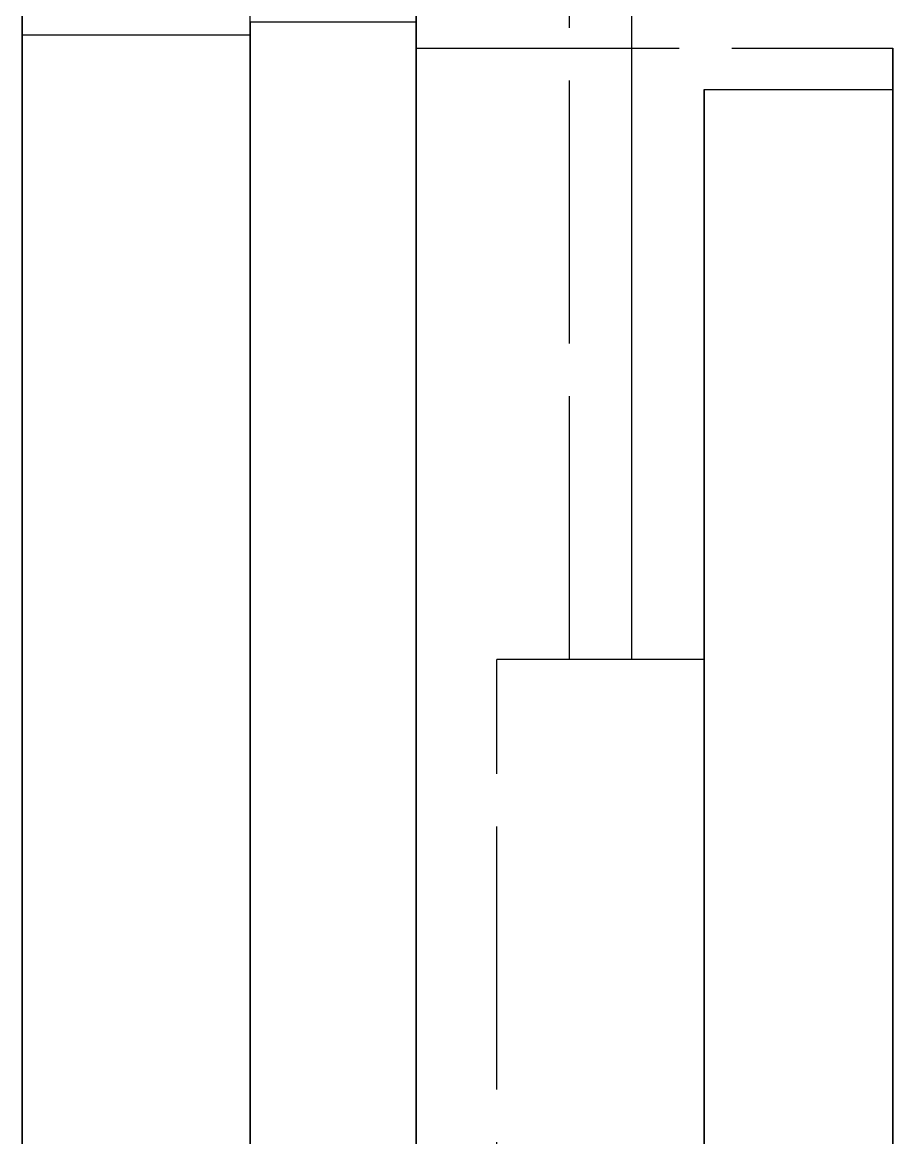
# Model space of a CAD drawing. Header units: millimetres. Extents: x -13 to 272, y -50 to 160.
# Drawn here: x 83.88 to 88.08, y 19.09 to 24.47 of the extents above; entities that cross this region are included whole.
import ezdxf

# ---------------------------------------------------------------- set-up
doc = ezdxf.new("R2010")
doc.units = ezdxf.units.MM
doc.linetypes.add('DASHED', pattern=[1.524, 1.27, -0.254])
doc.layers.add('HIDDEN', color=8, linetype='DASHED')
doc.layers.add('VISIBLE', color=7, linetype='CONTINUOUS')

msp = doc.modelspace()

# ---------------------------------------------------------------- linework, layer by layer
at = {"layer": 'HIDDEN'}
for points in [[(86.815, 28.935), (86.815, 21.395)], [(86.515, 21.395), (86.515, 28.635)], [(86.515, 21.395), (86.515, 28.635)], [(83.875, 24.40702), (83.875, 28.495)], [(84.975, 24.40702), (84.975, 28.495)], [(84.975, 24.40702), (84.975, 28.495)], [(83.875, 24.72071), (83.875, 24.36643), (83.875, 24.01214), (83.875, 23.65786), (83.875, 23.30357), (83.875, 22.94929), (83.875, 22.595), (83.875, 22.24071), (83.875, 21.88643), (83.875, 21.53214), (83.875, 21.17786), (83.875, 20.82357), (83.875, 20.46929), (83.875, 20.115), (83.875, 19.76071), (83.875, 19.40643), (83.875, 19.05214)], [(83.875, 18.97532), (83.875, 19.13659), (83.875, 19.29786), (83.875, 19.45913), (83.875, 19.6204), (83.875, 19.78167), (83.875, 19.94294), (83.875, 20.10421), (83.875, 20.26548), (83.875, 20.42675), (83.875, 20.58802), (83.875, 20.74929), (83.875, 20.91056), (83.875, 21.07183), (83.875, 21.2331), (83.875, 21.39437), (83.875, 21.55563), (83.875, 21.7169), (83.875, 21.87817), (83.875, 22.03944), (83.875, 22.20071), (83.875, 22.36198), (83.875, 22.52325), (83.875, 22.68452), (83.875, 22.84579), (83.875, 23.00706), (83.875, 23.16833), (83.875, 23.3296), (83.875, 23.49087), (83.875, 23.65214), (83.875, 23.81341), (83.875, 23.97468), (83.875, 24.13595), (83.875, 24.29722), (83.875, 24.45849), (83.875, 24.61976)], [(83.875, 24.61976), (83.875, 24.29722), (83.875, 23.97468), (83.875, 23.65214), (83.875, 23.3296), (83.875, 23.00706), (83.875, 22.68452), (83.875, 22.36198), (83.875, 22.03944), (83.875, 21.7169), (83.875, 21.39437), (83.875, 21.07183), (83.875, 20.74929), (83.875, 20.42675), (83.875, 20.10421), (83.875, 19.78167), (83.875, 19.45913), (83.875, 19.13659), (83.875, 18.81405)], [(85.775, 18.97532), (85.775, 19.13659), (85.775, 19.29786), (85.775, 19.45913), (85.775, 19.6204), (85.775, 19.78167), (85.775, 19.94294), (85.775, 20.10421), (85.775, 20.26548), (85.775, 20.42675), (85.775, 20.58802), (85.775, 20.74929), (85.775, 20.91056), (85.775, 21.07183), (85.775, 21.2331), (85.775, 21.39437), (85.775, 21.55563), (85.775, 21.7169), (85.775, 21.87817), (85.775, 22.03944), (85.775, 22.20071), (85.775, 22.36198), (85.775, 22.52325), (85.775, 22.68452), (85.775, 22.84579), (85.775, 23.00706), (85.775, 23.16833), (85.775, 23.3296), (85.775, 23.49087), (85.775, 23.65214), (85.775, 23.81341), (85.775, 23.97468), (85.775, 24.13595), (85.775, 24.29722), (85.775, 24.45849), (85.775, 24.61976)], [(85.775, 24.61976), (85.775, 24.29722), (85.775, 23.97468), (85.775, 23.65214), (85.775, 23.3296), (85.775, 23.00706), (85.775, 22.68452), (85.775, 22.36198), (85.775, 22.03944), (85.775, 21.7169), (85.775, 21.39437), (85.775, 21.07183), (85.775, 20.74929), (85.775, 20.42675), (85.775, 20.10421), (85.775, 19.78167), (85.775, 19.45913), (85.775, 19.13659), (85.775, 18.81405)], [(85.775, 24.46987), (84.975, 24.46987)], [(84.975, 24.46987), (84.975, 24.18202), (84.975, 23.89416), (84.975, 23.60631), (84.975, 23.31845), (84.975, 23.0306), (84.975, 22.74274), (84.975, 22.45489), (84.975, 22.16703), (84.975, 21.87918), (84.975, 21.59132), (84.975, 21.30347), (84.975, 21.01561), (84.975, 20.72776), (84.975, 20.4399), (84.975, 20.15205), (84.975, 19.86419), (84.975, 19.57634), (84.975, 19.28848), (84.975, 19.00063)], [(84.975, 19.00063), (84.975, 19.28848), (84.975, 19.57634), (84.975, 19.86419), (84.975, 20.15205), (84.975, 20.4399), (84.975, 20.72776), (84.975, 21.01561), (84.975, 21.30347), (84.975, 21.59132), (84.975, 21.87918), (84.975, 22.16703), (84.975, 22.45489), (84.975, 22.74274), (84.975, 23.0306), (84.975, 23.31845), (84.975, 23.60631), (84.975, 23.89416), (84.975, 24.18202), (84.975, 24.46987)], [(85.775, 24.46987), (84.975, 24.46987)], [(85.775, 24.46987), (85.775, 24.18202), (85.775, 23.89416), (85.775, 23.60631), (85.775, 23.31845), (85.775, 23.0306), (85.775, 22.74274), (85.775, 22.45489), (85.775, 22.16703), (85.775, 21.87918), (85.775, 21.59132), (85.775, 21.30347), (85.775, 21.01561), (85.775, 20.72776), (85.775, 20.4399), (85.775, 20.15205), (85.775, 19.86419), (85.775, 19.57634), (85.775, 19.28848), (85.775, 19.00063)], [(85.775, 19.00063), (85.775, 19.28848), (85.775, 19.57634), (85.775, 19.86419), (85.775, 20.15205), (85.775, 20.4399), (85.775, 20.72776), (85.775, 21.01561), (85.775, 21.30347), (85.775, 21.59132), (85.775, 21.87918), (85.775, 22.16703), (85.775, 22.45489), (85.775, 22.74274), (85.775, 23.0306), (85.775, 23.31845), (85.775, 23.60631), (85.775, 23.89416), (85.775, 24.18202), (85.775, 24.46987)], [(84.975, 24.40702), (83.875, 24.40702)], [(83.875, 24.40702), (83.875, 24.12191), (83.875, 23.8368), (83.875, 23.55169), (83.875, 23.26658), (83.875, 22.98146), (83.875, 22.69635), (83.875, 22.41124), (83.875, 22.12613), (83.875, 21.84102), (83.875, 21.55591), (83.875, 21.2708), (83.875, 20.98568), (83.875, 20.70057), (83.875, 20.41546), (83.875, 20.13035), (83.875, 19.84524), (83.875, 19.56013), (83.875, 19.27502), (83.875, 18.9899)], [(83.875, 18.9899), (83.875, 19.27502), (83.875, 19.56013), (83.875, 19.84524), (83.875, 20.13035), (83.875, 20.41546), (83.875, 20.70057), (83.875, 20.98568), (83.875, 21.2708), (83.875, 21.55591), (83.875, 21.84102), (83.875, 22.12613), (83.875, 22.41124), (83.875, 22.69635), (83.875, 22.98146), (83.875, 23.26658), (83.875, 23.55169), (83.875, 23.8368), (83.875, 24.12191), (83.875, 24.40702)], [(84.975, 24.40702), (83.875, 24.40702)], [(84.975, 24.40702), (84.975, 24.12191), (84.975, 23.8368), (84.975, 23.55169), (84.975, 23.26658), (84.975, 22.98146), (84.975, 22.69635), (84.975, 22.41124), (84.975, 22.12613), (84.975, 21.84102), (84.975, 21.55591), (84.975, 21.2708), (84.975, 20.98568), (84.975, 20.70057), (84.975, 20.41546), (84.975, 20.13035), (84.975, 19.84524), (84.975, 19.56013), (84.975, 19.27502), (84.975, 18.9899)], [(84.975, 18.9899), (84.975, 19.27502), (84.975, 19.56013), (84.975, 19.84524), (84.975, 20.13035), (84.975, 20.41546), (84.975, 20.70057), (84.975, 20.98568), (84.975, 21.2708), (84.975, 21.55591), (84.975, 21.84102), (84.975, 22.12613), (84.975, 22.41124), (84.975, 22.69635), (84.975, 22.98146), (84.975, 23.26658), (84.975, 23.55169), (84.975, 23.8368), (84.975, 24.12191), (84.975, 24.40702)], [(85.775, 19.045), (85.775, 19.17119), (85.775, 19.29738), (85.775, 19.42357), (85.775, 19.54976), (85.775, 19.67595), (85.775, 19.80214), (85.775, 19.92833), (85.775, 20.05452), (85.775, 20.18071), (85.775, 20.3069), (85.775, 20.4331), (85.775, 20.55929), (85.775, 20.68548), (85.775, 20.81167), (85.775, 20.93786), (85.775, 21.06405), (85.775, 21.19024), (85.775, 21.31643), (85.775, 21.44262), (85.775, 21.56881), (85.775, 21.695), (85.775, 21.82119), (85.775, 21.94738), (85.775, 22.07357), (85.775, 22.19976), (85.775, 22.32595), (85.775, 22.45214), (85.775, 22.57833), (85.775, 22.70452), (85.775, 22.83071), (85.775, 22.9569), (85.775, 23.0831), (85.775, 23.20929), (85.775, 23.33548), (85.775, 23.46167), (85.775, 23.58786), (85.775, 23.71405), (85.775, 23.84024), (85.775, 23.96643), (85.775, 24.09262), (85.775, 24.21881), (85.775, 24.345)], [(85.775, 24.345), (85.775, 24.09262), (85.775, 23.84024), (85.775, 23.58786), (85.775, 23.33548), (85.775, 23.0831), (85.775, 22.83071), (85.775, 22.57833), (85.775, 22.32595), (85.775, 22.07357), (85.775, 21.82119), (85.775, 21.56881), (85.775, 21.31643), (85.775, 21.06405), (85.775, 20.81167), (85.775, 20.55929), (85.775, 20.3069), (85.775, 20.05452), (85.775, 19.80214), (85.775, 19.54976), (85.775, 19.29738), (85.775, 19.045)], [(85.775, 24.345), (88.075, 24.345)], [(88.075, 19.045), (88.075, 19.17119), (88.075, 19.29738), (88.075, 19.42357), (88.075, 19.54976), (88.075, 19.67595), (88.075, 19.80214), (88.075, 19.92833), (88.075, 20.05452), (88.075, 20.18071), (88.075, 20.3069), (88.075, 20.4331), (88.075, 20.55929), (88.075, 20.68548), (88.075, 20.81167), (88.075, 20.93786), (88.075, 21.06405), (88.075, 21.19024), (88.075, 21.31643), (88.075, 21.44262), (88.075, 21.56881), (88.075, 21.695), (88.075, 21.82119), (88.075, 21.94738), (88.075, 22.07357), (88.075, 22.19976), (88.075, 22.32595), (88.075, 22.45214), (88.075, 22.57833), (88.075, 22.70452), (88.075, 22.83071), (88.075, 22.9569), (88.075, 23.0831), (88.075, 23.20929), (88.075, 23.33548), (88.075, 23.46167), (88.075, 23.58786), (88.075, 23.71405), (88.075, 23.84024), (88.075, 23.96643), (88.075, 24.09262), (88.075, 24.21881), (88.075, 24.345)], [(88.075, 24.345), (88.075, 24.09262), (88.075, 23.84024), (88.075, 23.58786), (88.075, 23.33548), (88.075, 23.0831), (88.075, 22.83071), (88.075, 22.57833), (88.075, 22.32595), (88.075, 22.07357), (88.075, 21.82119), (88.075, 21.56881), (88.075, 21.31643), (88.075, 21.06405), (88.075, 20.81167), (88.075, 20.55929), (88.075, 20.3069), (88.075, 20.05452), (88.075, 19.80214), (88.075, 19.54976), (88.075, 19.29738), (88.075, 19.045)], [(87.165, 18.97833), (87.165, 19.10135), (87.165, 19.22437), (87.165, 19.34738), (87.165, 19.4704), (87.165, 19.59341), (87.165, 19.71643), (87.165, 19.83944), (87.165, 19.96246), (87.165, 20.08548), (87.165, 20.20849), (87.165, 20.33151), (87.165, 20.45452), (87.165, 20.57754), (87.165, 20.70056), (87.165, 20.82357), (87.165, 20.94659), (87.165, 21.0696), (87.165, 21.19262), (87.165, 21.31563), (87.165, 21.43865), (87.165, 21.56167), (87.165, 21.68468), (87.165, 21.8077), (87.165, 21.93071), (87.165, 22.05373), (87.165, 22.17675), (87.165, 22.29976), (87.165, 22.42278), (87.165, 22.54579), (87.165, 22.66881), (87.165, 22.79183), (87.165, 22.91484), (87.165, 23.03786), (87.165, 23.16087), (87.165, 23.28389), (87.165, 23.4069), (87.165, 23.52992), (87.165, 23.65294), (87.165, 23.77595), (87.165, 23.89897), (87.165, 24.02198), (87.165, 24.145)], [(87.165, 24.145), (87.165, 23.89897), (87.165, 23.65294), (87.165, 23.4069), (87.165, 23.16087), (87.165, 22.91484), (87.165, 22.66881), (87.165, 22.42278), (87.165, 22.17675), (87.165, 21.93071), (87.165, 21.68468), (87.165, 21.43865), (87.165, 21.19262), (87.165, 20.94659), (87.165, 20.70056), (87.165, 20.45452), (87.165, 20.20849), (87.165, 19.96246), (87.165, 19.71643), (87.165, 19.4704), (87.165, 19.22437), (87.165, 18.97833)], [(87.165, 24.145), (88.075, 24.145)], [(88.075, 18.97833), (88.075, 19.10135), (88.075, 19.22437), (88.075, 19.34738), (88.075, 19.4704), (88.075, 19.59341), (88.075, 19.71643), (88.075, 19.83944), (88.075, 19.96246), (88.075, 20.08548), (88.075, 20.20849), (88.075, 20.33151), (88.075, 20.45452), (88.075, 20.57754), (88.075, 20.70056), (88.075, 20.82357), (88.075, 20.94659), (88.075, 21.0696), (88.075, 21.19262), (88.075, 21.31563), (88.075, 21.43865), (88.075, 21.56167), (88.075, 21.68468), (88.075, 21.8077), (88.075, 21.93071), (88.075, 22.05373), (88.075, 22.17675), (88.075, 22.29976), (88.075, 22.42278), (88.075, 22.54579), (88.075, 22.66881), (88.075, 22.79183), (88.075, 22.91484), (88.075, 23.03786), (88.075, 23.16087), (88.075, 23.28389), (88.075, 23.4069), (88.075, 23.52992), (88.075, 23.65294), (88.075, 23.77595), (88.075, 23.89897), (88.075, 24.02198), (88.075, 24.145)], [(88.075, 24.145), (88.075, 23.89897), (88.075, 23.65294), (88.075, 23.4069), (88.075, 23.16087), (88.075, 22.91484), (88.075, 22.66881), (88.075, 22.42278), (88.075, 22.17675), (88.075, 21.93071), (88.075, 21.68468), (88.075, 21.43865), (88.075, 21.19262), (88.075, 20.94659), (88.075, 20.70056), (88.075, 20.45452), (88.075, 20.20849), (88.075, 19.96246), (88.075, 19.71643), (88.075, 19.4704), (88.075, 19.22437), (88.075, 18.97833)], [(86.165, 17.795), (86.165, 21.395)], [(87.165, 21.395), (86.165, 21.395)], [(86.165, 17.795), (86.165, 21.395)], [(87.165, 21.395), (86.165, 21.395)], [(86.815, 21.395), (86.515, 21.395)], [(86.815, 21.395), (86.515, 21.395)], [(87.165, 17.795), (87.165, 21.395)], [(87.165, 17.795), (87.165, 21.395)]]:
    msp.add_lwpolyline(points, dxfattribs=at)
at = {"layer": 'VISIBLE'}
for points in [[(86.815, 28.935), (86.815, 21.395)], [(83.875, 24.40702), (83.875, 28.495)], [(83.875, 19.05214), (83.875, 19.22929), (83.875, 19.40643), (83.875, 19.58357), (83.875, 19.76071), (83.875, 19.93786), (83.875, 20.115), (83.875, 20.29214), (83.875, 20.46929), (83.875, 20.64643), (83.875, 20.82357), (83.875, 21.00071), (83.875, 21.17786), (83.875, 21.355), (83.875, 21.53214), (83.875, 21.70929), (83.875, 21.88643), (83.875, 22.06357), (83.875, 22.24071), (83.875, 22.41786), (83.875, 22.595), (83.875, 22.77214), (83.875, 22.94929), (83.875, 23.12643), (83.875, 23.30357), (83.875, 23.48071), (83.875, 23.65786), (83.875, 23.835), (83.875, 24.01214), (83.875, 24.18929), (83.875, 24.36643), (83.875, 24.54357)]]:
    msp.add_lwpolyline(points, dxfattribs=at)

doc.saveas('drawing.dxf')
